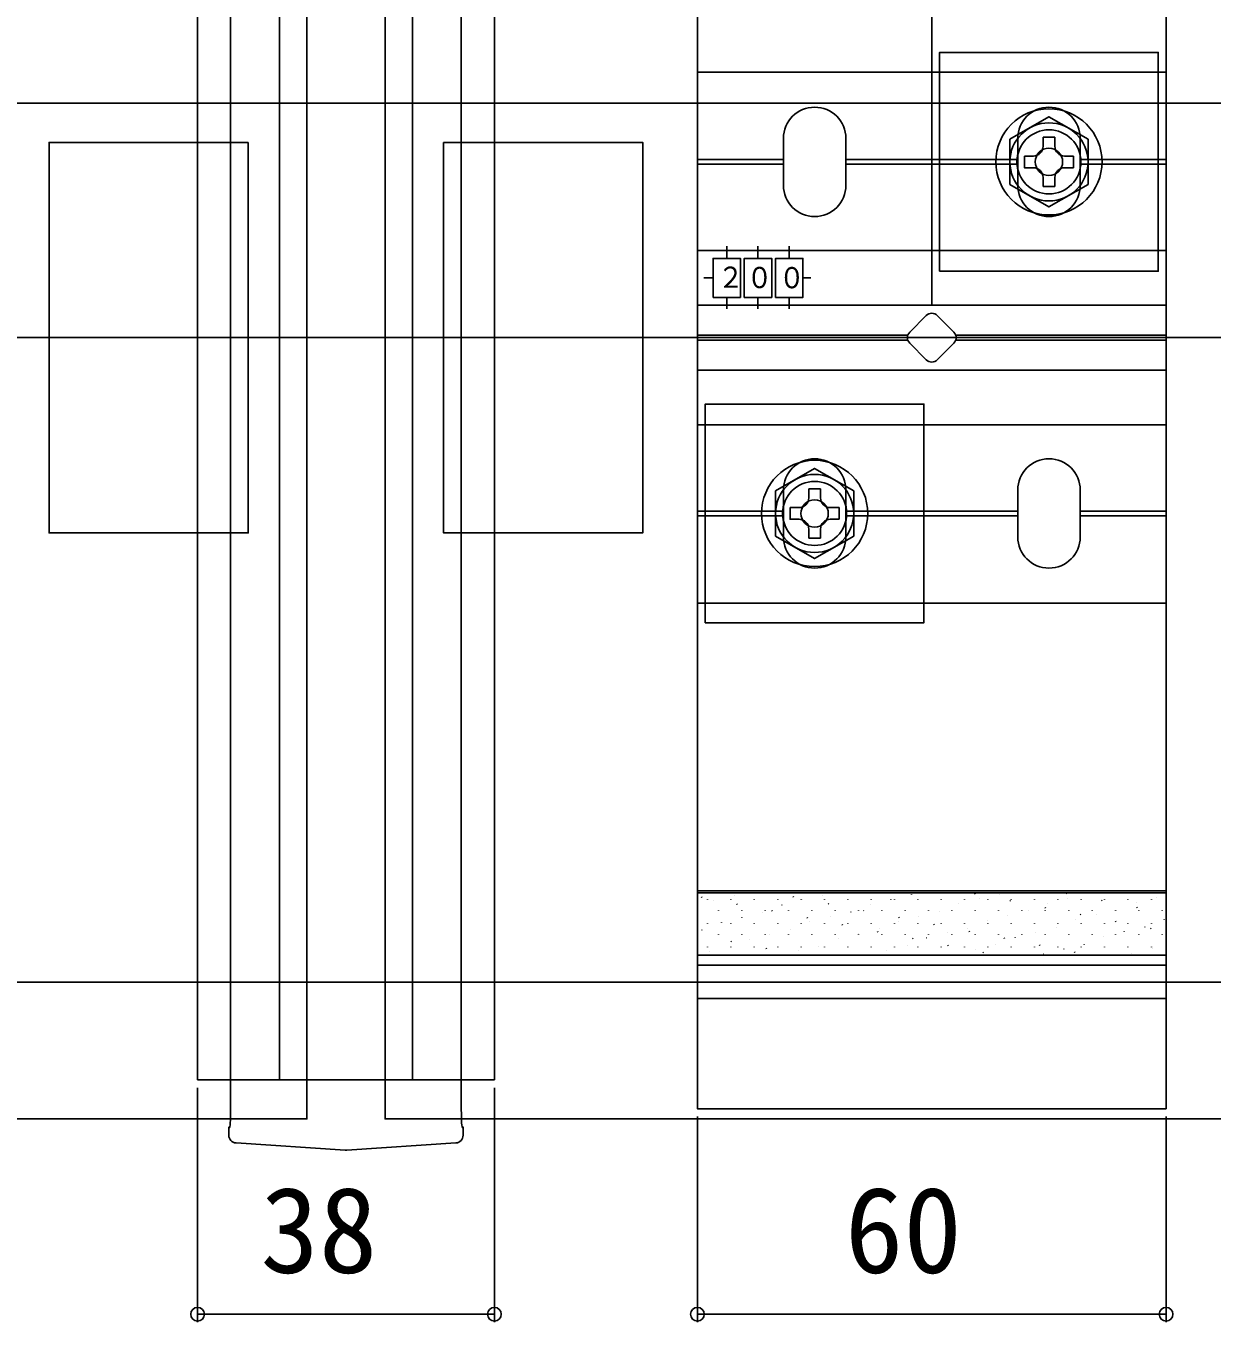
# Model space of a CAD drawing. Units: millimetres, scale not verified. Extents: x -875 to 875, y -1299 to 1291.
# Drawn here: x 86 to 237.9, y -480.3 to -314.4 of the extents above; entities that cross this region are included whole.
import ezdxf
from ezdxf.enums import TextEntityAlignment as Align

# ---------------------------------------------------------------- set-up
doc = ezdxf.new("R2010")
doc.units = ezdxf.units.MM
doc.header["$LTSCALE"] = 8
for name, color, linetype in [('0-3_YKK_12', 2, 'Continuous'), ('0-4_YKK_13', 4, 'Continuous'), ('0-5_YKK_D', 6, 'Continuous'), ('0-7_YSS_K', 3, 'Continuous')]:
    doc.layers.add(name, color=color, linetype=linetype)
doc.styles.add('ＭＳ ゴシック', font='')
doc.styles.get('ＭＳ ゴシック').set_extended_font_data('MS Gothic')

msp = doc.modelspace()

# ---------------------------------------------------------------- linework, layer by layer
at = {"layer": '0-3_YKK_12'}
for p, q in [((-253, -324.347), (747, -324.347)), ((-98, -454.347), (112.152, -454.347)), ((141.848, -454.347), (793.228, -454.347))]:
    msp.add_line(p, q, dxfattribs=at)
for points in [[(112.152, -454.347), (122, -454.347), (122, -254.347)], [(141.848, -454.347), (132, -454.347), (132, -254.347)]]:
    msp.add_lwpolyline(points, dxfattribs=at)
at = {"layer": '0-4_YKK_13'}
for p, q in [((108, -259.347), (108, -449.347)), ((118.5, -259.347), (118.5, -449.347)), ((122, -259.347), (122, -449.347)), ((132, -259.347), (132, -449.347)), ((135.5, -259.347), (135.5, -449.347)), ((146, -259.347), (146, -449.347)), ((112.232, -453.166), (112.232, -290.278)), ((141.768, -290.278), (141.768, -453.166)), ((172, -320.347), (232, -320.347)), ((183, -334.847), (183, -328.847)), ((191, -334.847), (191, -328.847)), ((213, -334.847), (213, -328.847)), ((217.75, -328.697), (216.25, -328.697)), ((216.25, -328.697), (216.25, -329.847)), ((217.75, -329.847), (217.75, -328.697)), ((221, -334.847), (221, -328.847)), ((172, -331.547), (183, -331.547)), ((191, -331.547), (213, -331.547)), ((215, -331.097), (213.85, -331.097)), ((220.15, -331.097), (219, -331.097)), ((220.15, -331.097), (220.15, -332.597)), ((221, -331.547), (232, -331.547)), ((172, -332.147), (183, -332.147)), ((191, -332.147), (213, -332.147)), ((219, -332.597), (220.15, -332.597)), ((221, -332.147), (232, -332.147)), ((216.25, -333.847), (216.25, -334.997)), ((216.25, -334.997), (217.75, -334.997)), ((217.75, -334.997), (217.75, -333.847)), ((172, -343.197), (232, -343.197)), ((175.75, -342.637), (175.75, -344.197)), ((179.75, -342.637), (179.75, -344.197)), ((183.75, -342.637), (183.75, -344.197)), ((174, -346.697), (172.829, -346.697)), ((186.535, -346.697), (185.5, -346.697)), ((175.75, -349.197), (175.75, -350.672)), ((179.75, -349.197), (179.75, -350.672)), ((183.75, -349.197), (183.75, -350.672)), ((172, -350.197), (232, -350.197)), ((199.172, -353.64), (201.293, -351.518)), ((202.707, -351.518), (204.828, -353.64)), ((198.925, -354.047), (172, -354.047)), ((172, -354.647), (198.925, -354.647)), ((232, -354.047), (205.075, -354.047)), ((205.075, -354.647), (232, -354.647)), ((201.293, -357.175), (199.172, -355.054)), ((204.828, -355.054), (202.707, -357.175)), ((172, -358.497), (232, -358.497)), ((172, -365.497), (232, -365.497)), ((183, -373.847), (183, -379.847)), ((187.75, -373.697), (186.25, -373.697)), ((186.25, -373.697), (186.25, -374.847)), ((187.75, -374.847), (187.75, -373.697)), ((191, -373.847), (191, -379.847)), ((213, -373.847), (213, -379.847)), ((221, -373.847), (221, -379.847)), ((172, -376.547), (183, -376.547)), ((185, -376.097), (183.85, -376.097)), ((190.15, -376.097), (189, -376.097)), ((190.15, -376.097), (190.15, -377.597)), ((191, -376.547), (213, -376.547)), ((221, -376.547), (232, -376.547)), ((172, -377.147), (183, -377.147)), ((189, -377.597), (190.15, -377.597)), ((191, -377.147), (213, -377.147)), ((221, -377.147), (232, -377.147)), ((186.25, -378.847), (186.25, -379.997)), ((187.75, -379.997), (187.75, -378.847)), ((186.25, -379.997), (187.75, -379.997)), ((172, -388.347), (232, -388.347)), ((172, -433.365), (172, -425.144)), ((172, -425.144), (232, -425.144)), ((172, -425.392), (232, -425.392)), ((172.575, -425.997), (172.52, -425.914)), ((173.299, -426.289), (173.299, -426.239)), ((176.289, -426.289), (176.289, -426.239)), ((176.712, -425.8), (176.708, -425.79)), ((179.279, -426.289), (179.279, -426.239)), ((182.269, -426.289), (182.269, -426.239)), ((184.305, -425.961), (184.25, -425.878)), ((185.259, -426.289), (185.259, -426.239)), ((185.419, -426.322), (185.416, -426.312)), ((188.048, -425.723), (188.045, -425.713)), ((188.249, -426.289), (188.249, -426.239)), ((191.239, -426.289), (191.239, -426.239)), ((194.229, -426.289), (194.229, -426.239)), ((196.756, -426.245), (196.753, -426.236)), ((197.219, -426.289), (197.219, -426.239)), ((199.385, -425.646), (199.382, -425.637)), ((200.209, -426.289), (200.209, -426.239)), ((203.199, -426.289), (203.199, -426.239)), ((206.189, -426.289), (206.189, -426.239)), ((207.56, -425.581), (207.505, -425.498)), ((208.093, -426.168), (208.089, -426.159)), ((209.179, -426.289), (209.179, -426.239)), ((210.722, -425.57), (210.718, -425.56)), ((212.169, -426.289), (212.169, -426.239)), ((215.159, -426.289), (215.159, -426.239)), ((218.149, -426.289), (218.149, -426.239)), ((219.29, -425.545), (219.234, -425.462)), ((219.429, -426.092), (219.426, -426.082)), ((221.139, -426.289), (221.139, -426.239)), ((222.058, -425.493), (222.055, -425.483)), ((223.793, -426.429), (223.738, -426.346)), ((224.129, -426.289), (224.129, -426.239)), ((227.119, -426.289), (227.119, -426.239)), ((230.109, -426.289), (230.109, -426.239)), ((230.766, -426.015), (230.763, -426.006)), ((174.083, -426.398), (174.079, -426.389)), ((174.674, -427.714), (174.674, -427.664)), ((177.079, -426.882), (177.023, -426.798)), ((177.664, -427.714), (177.664, -427.664)), ((180.312, -427.944), (180.309, -427.934)), ((180.654, -427.714), (180.654, -427.664)), ((181.582, -427.766), (181.527, -427.683)), ((182.807, -426.968), (182.804, -426.958)), ((183.644, -427.714), (183.644, -427.664)), ((186.634, -427.714), (186.634, -427.664)), ((188.808, -426.846), (188.753, -426.762)), ((189.624, -427.714), (189.624, -427.664)), ((191.649, -427.867), (191.645, -427.858)), ((192.614, -427.714), (192.614, -427.664)), ((193.311, -427.73), (193.256, -427.647)), ((194.144, -426.891), (194.141, -426.882)), ((195.604, -427.714), (195.604, -427.664)), ((198.594, -427.714), (198.594, -427.664)), ((201.584, -427.714), (201.584, -427.664)), ((202.985, -427.79), (202.982, -427.781)), ((204.574, -427.714), (204.574, -427.664)), ((205.481, -426.814), (205.477, -426.805)), ((207.564, -427.714), (207.564, -427.664)), ((210.554, -427.714), (210.554, -427.664)), ((212.063, -426.465), (212.008, -426.382)), ((213.544, -427.714), (213.544, -427.664)), ((214.322, -427.714), (214.319, -427.704)), ((216.566, -427.35), (216.511, -427.266)), ((216.534, -427.714), (216.534, -427.664)), ((216.817, -426.738), (216.814, -426.728)), ((219.524, -427.714), (219.524, -427.664)), ((222.514, -427.714), (222.514, -427.664)), ((225.504, -427.714), (225.504, -427.664)), ((225.659, -427.637), (225.655, -427.628)), ((228.154, -426.661), (228.151, -426.652)), ((228.296, -427.314), (228.241, -427.23)), ((228.494, -427.714), (228.494, -427.664)), ((231.484, -427.714), (231.484, -427.664)), ((173.299, -429.329), (173.299, -429.279)), ((175.071, -429.189), (175.067, -429.179)), ((176.289, -429.329), (176.289, -429.279)), ((177.683, -428.543), (177.68, -428.533)), ((179.279, -429.329), (179.279, -429.279)), ((182.269, -429.329), (182.269, -429.279)), ((185.259, -429.329), (185.259, -429.279)), ((186.085, -428.651), (186.03, -428.567)), ((186.407, -429.112), (186.404, -429.103)), ((188.249, -429.329), (188.249, -429.279)), ((189.02, -428.466), (189.016, -428.457)), ((190.588, -429.535), (190.533, -429.452)), ((191.239, -429.329), (191.239, -429.279)), ((194.229, -429.329), (194.229, -429.279)), ((197.219, -429.329), (197.219, -429.279)), ((197.744, -429.035), (197.741, -429.026)), ((197.815, -428.615), (197.759, -428.531)), ((200.209, -429.329), (200.209, -429.279)), ((200.356, -428.389), (200.353, -428.38)), ((202.318, -429.499), (202.263, -429.416)), ((203.199, -429.329), (203.199, -429.279)), ((206.189, -429.329), (206.189, -429.279)), ((209.081, -428.959), (209.077, -428.949)), ((209.179, -429.329), (209.179, -429.279)), ((211.693, -428.313), (211.69, -428.303)), ((212.169, -429.329), (212.169, -429.279)), ((215.159, -429.329), (215.159, -429.279)), ((218.149, -429.329), (218.149, -429.279)), ((220.417, -428.882), (220.414, -428.873)), ((221.07, -428.234), (221.014, -428.151)), ((221.139, -429.329), (221.139, -429.279)), ((223.03, -428.236), (223.026, -428.227)), ((224.129, -429.329), (224.129, -429.279)), ((225.573, -429.119), (225.518, -429.035)), ((227.119, -429.329), (227.119, -429.279)), ((230.109, -429.329), (230.109, -429.279)), ((231.754, -428.805), (231.751, -428.796)), ((172.575, -430.165), (172.572, -430.155)), ((174.674, -430.754), (174.674, -430.704)), ((177.664, -430.754), (177.664, -430.704)), ((178.671, -431.333), (178.668, -431.323)), ((180.654, -430.754), (180.654, -430.704)), ((181.283, -430.687), (181.28, -430.677)), ((183.644, -430.754), (183.644, -430.704)), ((183.912, -430.088), (183.909, -430.079)), ((186.634, -430.754), (186.634, -430.704)), ((189.624, -430.754), (189.624, -430.704)), ((190.008, -431.256), (190.004, -431.247)), ((192.614, -430.754), (192.614, -430.704)), ((192.62, -430.61), (192.617, -430.601)), ((195.091, -430.42), (195.036, -430.336)), ((195.249, -430.011), (195.245, -430.002)), ((195.604, -430.754), (195.604, -430.704)), ((198.594, -430.754), (198.594, -430.704)), ((199.595, -431.304), (199.539, -431.221)), ((201.344, -431.18), (201.341, -431.17)), ((201.584, -430.754), (201.584, -430.704)), ((203.957, -430.534), (203.953, -430.524)), ((204.574, -430.754), (204.574, -430.704)), ((206.585, -429.935), (206.582, -429.925)), ((206.821, -430.384), (206.766, -430.3)), ((207.564, -430.754), (207.564, -430.704)), ((210.554, -430.754), (210.554, -430.704)), ((211.324, -431.268), (211.269, -431.185)), ((212.681, -431.103), (212.678, -431.093)), ((213.544, -430.754), (213.544, -430.704)), ((215.293, -430.457), (215.29, -430.447)), ((216.534, -430.754), (216.534, -430.704)), ((217.922, -429.858), (217.919, -429.849)), ((219.524, -430.754), (219.524, -430.704)), ((222.514, -430.754), (222.514, -430.704)), ((224.018, -431.026), (224.014, -431.017)), ((225.504, -430.754), (225.504, -430.704)), ((226.63, -430.38), (226.627, -430.371)), ((228.494, -430.754), (228.494, -430.704)), ((229.259, -429.781), (229.255, -429.772)), ((230.076, -430.003), (230.021, -429.92)), ((231.484, -430.754), (231.484, -430.704)), ((173.299, -432.369), (173.299, -432.319)), ((173.547, -432.908), (173.543, -432.898)), ((176.176, -432.309), (176.172, -432.299)), ((176.34, -431.684), (176.284, -431.601)), ((176.289, -432.369), (176.289, -432.319)), ((179.279, -432.369), (179.279, -432.319)), ((180.843, -432.569), (180.788, -432.486)), ((182.269, -432.369), (182.269, -432.319)), ((184.883, -432.831), (184.88, -432.822)), ((185.259, -432.369), (185.259, -432.319)), ((187.512, -432.232), (187.509, -432.223)), ((188.249, -432.369), (188.249, -432.319)), ((191.239, -432.369), (191.239, -432.319)), ((194.229, -432.369), (194.229, -432.319)), ((196.22, -432.754), (196.217, -432.745)), ((197.219, -432.369), (197.219, -432.319)), ((198.849, -432.155), (198.846, -432.146)), ((200.209, -432.369), (200.209, -432.319)), ((203.199, -432.369), (203.199, -432.319)), ((204.098, -432.188), (204.043, -432.105)), ((206.189, -432.369), (206.189, -432.319)), ((207.557, -432.678), (207.553, -432.668)), ((208.601, -433.073), (208.546, -432.989)), ((209.179, -432.369), (209.179, -432.319)), ((210.186, -432.079), (210.182, -432.069)), ((212.169, -432.369), (212.169, -432.319)), ((215.159, -432.369), (215.159, -432.319)), ((215.827, -432.152), (215.772, -432.069)), ((218.149, -432.369), (218.149, -432.319)), ((218.893, -432.601), (218.89, -432.592)), ((220.331, -433.037), (220.275, -432.954)), ((221.139, -432.369), (221.139, -432.319)), ((221.522, -432.002), (221.519, -431.993)), ((224.129, -432.369), (224.129, -432.319)), ((227.119, -432.369), (227.119, -432.319)), ((230.109, -432.369), (230.109, -432.319)), ((230.23, -432.524), (230.227, -432.515)), ((204.945, -433.324), (204.941, -433.314)), ((216.281, -433.247), (216.278, -433.238)), ((227.618, -433.17), (227.615, -433.161)), ((172, -434.67), (232, -434.67)), ((172, -438.947), (232, -438.947)), ((108, -449.347), (146, -449.347)), ((112, -455.372), (112, -455.357)), ((112, -455.372), (112.083, -455.455)), ((112, -455.372), (112, -456.421)), ((142, -455.372), (142, -455.357)), ((112, -456.433), (112, -456.421)), ((126.9, -458.356), (112.933, -457.423)), ((141.067, -457.423), (127.1, -458.356)), ((142, -456.421), (142, -456.433))]:
    msp.add_line(p, q, dxfattribs=at)
for points in [[(232, -255.647), (232, -453.047), (172, -453.047), (172, -255.647)], [(203, -345.847), (231, -345.847), (231, -317.847), (203, -317.847)], [(222, -328.96), (217, -326.073), (212, -328.96), (212, -334.734), (217, -337.62), (222, -334.734)], [(114.5, -329.347), (89, -329.347), (89, -379.347), (114.5, -379.347)], [(139.5, -329.347), (165, -329.347), (165, -379.347), (139.5, -379.347)], [(174, -349.197), (177.5, -349.197), (177.5, -344.197), (174, -344.197)], [(178, -349.197), (181.5, -349.197), (181.5, -344.197), (178, -344.197)], [(182, -349.197), (185.5, -349.197), (185.5, -344.197), (182, -344.197)], [(173, -390.847), (201, -390.847), (201, -362.847), (173, -362.847)], [(192, -373.96), (187, -371.073), (182, -373.96), (182, -379.734), (187, -382.62), (192, -379.734)]]:
    msp.add_lwpolyline(points, close=True, dxfattribs=at)
for points in [[(213.85, -331.097), (213.85, -332.597), (215, -332.597)], [(183.85, -376.097), (183.85, -377.597), (185, -377.597)], [(232, -425.144), (232, -433.365), (172, -433.365)], [(141.917, -455.455), (142, -455.372), (142, -456.421)]]:
    msp.add_lwpolyline(points, dxfattribs=at)
for centre, radius in [((217, -331.847), 6.8), ((217, -331.847), 5), ((217, -331.847), 4.1), ((217, -331.847), 1.75), ((187, -376.847), 6.8), ((187, -376.847), 5), ((187, -376.847), 4.1), ((187, -376.847), 1.75)]:
    msp.add_circle(centre, radius, dxfattribs=at)
for centre, radius, start, end in [((187, -328.847), 4, 0, 180), ((217, -328.847), 4, 0, 180), ((215, -329.847), 1.25, 270, 0), ((219, -329.847), 1.25, 180, 270), ((215, -333.847), 1.25, 0, 90), ((219, -333.847), 1.25, 90, 180), ((187, -334.847), 4, 180, 0), ((217, -334.847), 4, 180, 0), ((202, -352.225), 1, 45, 135), ((199.879, -354.347), 1, 135, 225), ((204.121, -354.347), 1, 315, 45), ((202, -356.468), 1, 225, 315), ((187, -373.847), 4, 0, 180), ((217, -373.847), 4, 0, 180), ((185, -374.847), 1.25, 270, 0), ((189, -374.847), 1.25, 180, 270), ((185, -378.847), 1.25, 0, 90), ((189, -378.847), 1.25, 90, 180), ((187, -379.847), 4, 180, 0), ((217, -379.847), 4, 180, 0), ((112.993, -456.431), 0.993, 180.11503, 265.85405), ((141.007, -456.432), 0.993, 274.14066, 359.89026)]:
    msp.add_arc(centre, radius, start, end, dxfattribs=at)
for centre, major_axis, ratio, start_param, end_param in [((112.08, -452.96), (0.013, -2.5), 0.060953, 6.2217902, 7.7711026), ((141.92, -452.96), (-0.013, -2.5), 0.060953, 4.7952681, 6.3445805), ((113, -456.925), (1, -0.045), 0.500748, 4.6558273, 4.6681227), ((141, -456.925), (1, 0.045), 0.500748, 4.7566553, 4.7689506), ((127, -456.856), (0, -1.503), 0.998131, 6.2166177, 6.3497529)]:
    msp.add_ellipse(centre, major_axis=major_axis, ratio=ratio, start_param=start_param, end_param=end_param, dxfattribs=at)
at = {"layer": '0-5_YKK_D'}
for p, q in [((202, -350.225), (202, -223.347)), ((108, -450.347), (108, -480.347)), ((146, -450.347), (146, -480.347)), ((172, -454.047), (172, -480.347)), ((232, -454.047), (232, -480.347)), ((146, -479.347), (108, -479.347)), ((232, -479.347), (172, -479.347))]:
    msp.add_line(p, q, dxfattribs=at)
for centre in [(108, -479.347), (146, -479.347), (172, -479.347), (232, -479.347)]:
    msp.add_circle(centre, 0.875, dxfattribs=at)
at = {"layer": '0-7_YSS_K'}
for p, q in [((-198, -354.347), (796.228, -354.347)), ((-115.5, -436.847), (793.228, -436.847))]:
    msp.add_line(p, q, dxfattribs=at)

# ---------------------------------------------------------------- texts
at = {"layer": '0-4_YKK_13', "style": 'ＭＳ ゴシック', "width": 0.9}
for s, p in [('２', (174.594, -348.779)), ('０', (178.283, -348.818)), ('０', (182.42, -348.837))]:
    msp.add_text(s, height=2.711, dxfattribs=at).set_placement(p, align=Align.BOTTOM_LEFT)
at = {"layer": '0-5_YKK_D', "style": 'ＭＳ ゴシック'}
for s, p in [('38', (116.048, -477.347)), ('60', (190.878, -477.347))]:
    msp.add_text(s, height=11, dxfattribs=at).set_placement(p, align=Align.BOTTOM_LEFT)

doc.saveas('drawing.dxf')
